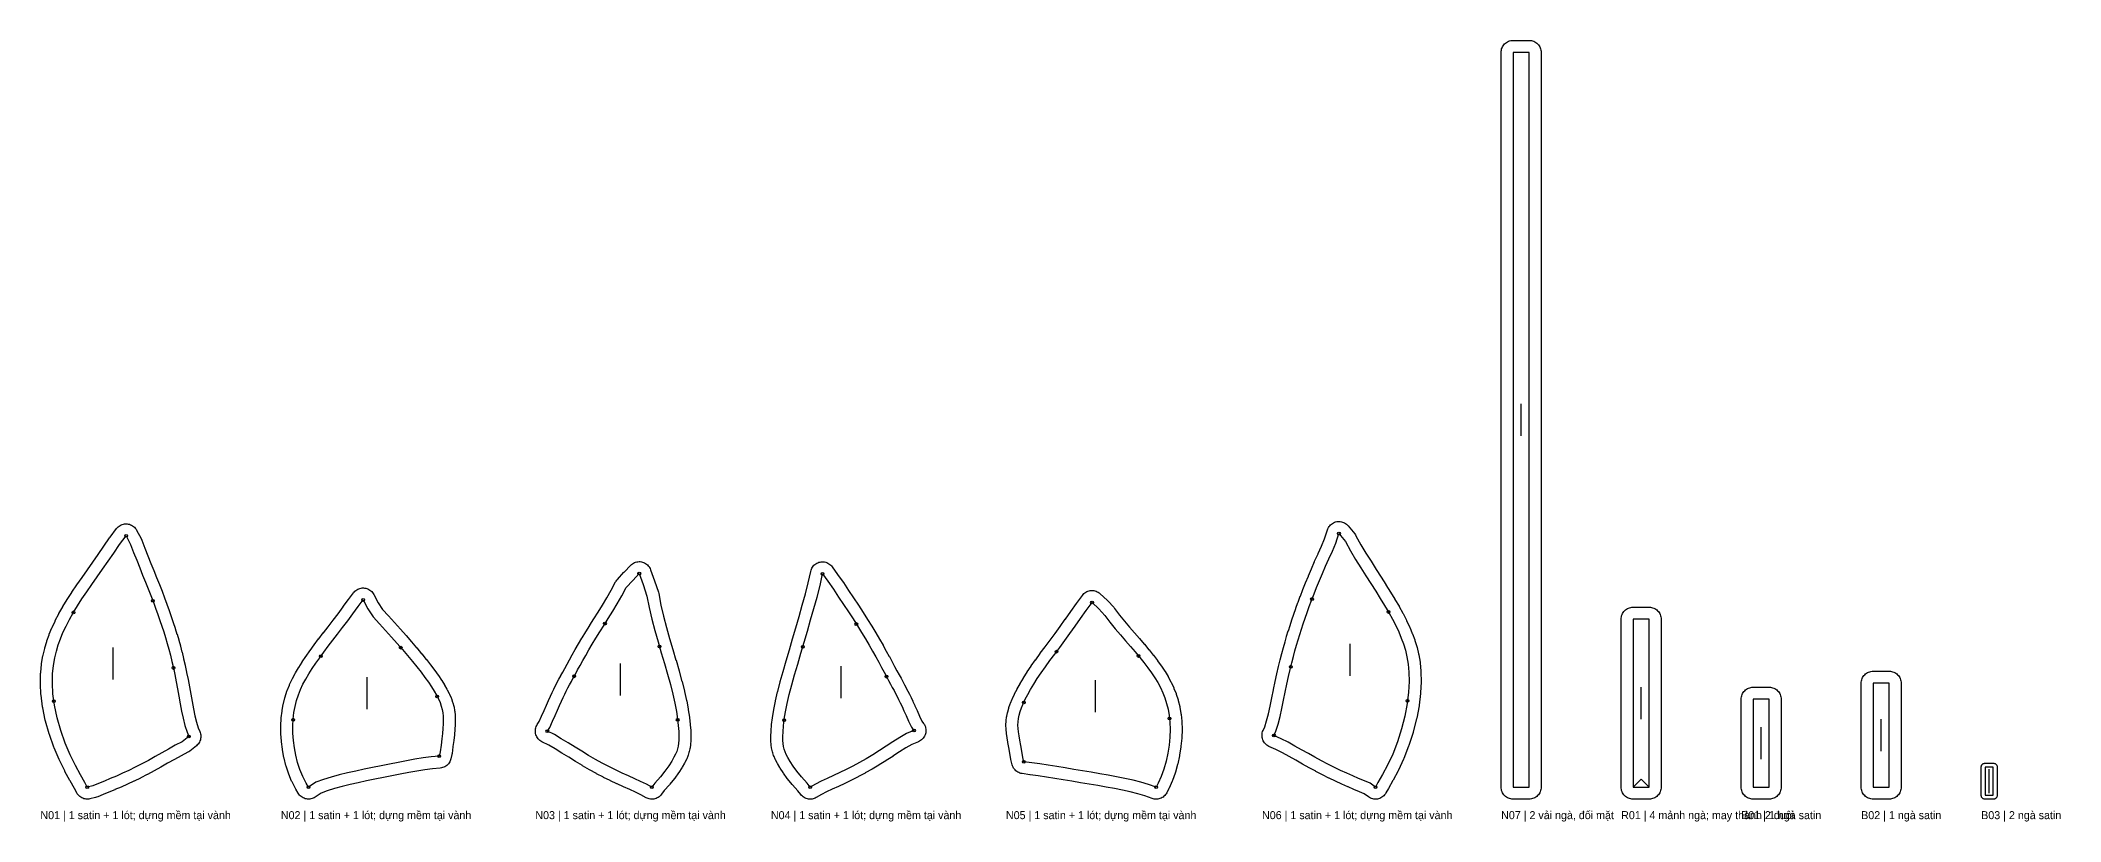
# Model space of a CAD drawing. Header units: millimetres. Extents: x 0 to 995, y -21 to 196.
# Drawn here: x 490 to 995, y -6 to 190 of the extents above; entities that cross this region are included whole.
import ezdxf

# ---------------------------------------------------------------- set-up
doc = ezdxf.new("R2010")
doc.units = ezdxf.units.MM
for name, color, linetype in [('CUT', 7, 'Continuous'), ('GRAIN', 8, 'Continuous'), ('LABEL', 7, 'Continuous'), ('NOTCH', 5, 'Continuous'), ('SEW', 1, 'Continuous')]:
    doc.layers.add(name, color=color, linetype=linetype)

msp = doc.modelspace()

# ---------------------------------------------------------------- linework, layer by layer
at = {"layer": 'CUT'}
for points in [[(854.77, 3), (854.77, 186.78), (854.79, 187.08), (854.83, 187.37), (854.9, 187.65), (855, 187.93), (855.13, 188.2), (855.28, 188.45), (855.45, 188.69), (855.65, 188.9), (855.87, 189.1), (856.1, 189.28), (856.36, 189.43), (856.62, 189.55), (856.9, 189.65), (857.19, 189.72), (857.48, 189.77), (857.77, 189.78), (861.77, 189.78), (862.07, 189.77), (862.36, 189.72), (862.64, 189.65), (862.92, 189.55), (863.19, 189.43), (863.44, 189.28), (863.67, 189.1), (863.89, 188.9), (864.09, 188.69), (864.27, 188.45), (864.42, 188.2), (864.54, 187.93), (864.64, 187.65), (864.71, 187.37), (864.76, 187.08), (864.77, 186.78), (864.77, 3), (864.76, 2.71), (864.71, 2.41), (864.64, 2.13), (864.54, 1.85), (864.42, 1.59), (864.27, 1.33), (864.09, 1.1), (863.89, 0.88), (863.67, 0.68), (863.44, 0.51), (863.19, 0.35), (862.92, 0.23), (862.64, 0.13), (862.36, 0.06), (862.07, 0.01), (861.77, 0), (857.77, 0), (857.48, 0.01), (857.19, 0.06), (856.9, 0.13), (856.62, 0.23), (856.36, 0.35), (856.1, 0.51), (855.87, 0.68), (855.65, 0.88), (855.45, 1.1), (855.28, 1.33), (855.13, 1.59), (855, 1.85), (854.9, 2.13), (854.83, 2.41), (854.79, 2.71), (854.77, 3)], [(489.69, 31.44), (489.7, 31.66), (489.91, 33.75), (489.94, 33.96), (490.25, 35.82), (490.29, 36.01), (490.7, 37.71), (490.74, 37.87), (491.22, 39.44), (491.26, 39.59), (491.81, 41.11), (491.86, 41.24), (492.51, 42.83), (492.56, 42.95), (493.31, 44.56), (493.36, 44.66), (494.21, 46.32), (494.27, 46.41), (495.21, 48.1), (495.26, 48.19), (496.31, 49.91), (496.35, 49.98), (497.49, 51.73), (497.52, 51.79), (498.73, 53.58), (498.76, 53.61), (500.03, 55.44), (500.04, 55.45), (501.37, 57.33), (502.73, 59.25), (504.11, 61.22), (505.5, 63.24), (506.92, 65.37), (507.03, 65.52), (508.66, 67.67), (508.85, 67.89), (509.06, 68.1), (509.3, 68.29), (509.55, 68.45), (509.82, 68.59), (510.1, 68.7), (510.38, 68.78), (510.68, 68.83), (510.98, 68.85), (511.28, 68.84), (511.57, 68.8), (511.87, 68.74), (512.15, 68.64), (512.42, 68.52), (512.68, 68.37), (512.92, 68.19), (513.15, 67.99), (513.35, 67.77), (513.53, 67.53), (513.69, 67.28), (514.83, 65.16), (515, 64.78), (515.74, 62.78), (516.51, 60.86), (516.52, 60.84), (517.25, 58.96), (517.97, 57.16), (518.69, 55.41), (518.69, 55.4), (519.38, 53.7), (519.39, 53.67), (520.04, 52.02), (520.05, 51.99), (520.67, 50.38), (520.68, 50.34), (521.26, 48.78), (521.27, 48.75), (521.82, 47.21), (521.83, 47.18), (522.34, 45.7), (522.35, 45.67), (522.84, 44.21), (522.85, 44.18), (523.31, 42.75), (523.32, 42.71), (523.76, 41.29), (523.78, 41.25), (524.2, 39.82), (524.21, 39.78), (524.62, 38.32), (524.63, 38.28), (525.02, 36.78), (525.03, 36.74), (525.42, 35.18), (525.43, 35.14), (525.8, 33.51), (525.82, 33.46), (526.18, 31.76), (526.19, 31.72), (526.54, 29.96), (526.55, 29.92), (526.88, 28.11), (526.89, 28.08), (527.21, 26.24), (527.22, 26.23), (527.54, 24.4), (527.86, 22.6), (528.21, 20.88), (528.61, 19.27), (529.08, 17.81), (529.48, 16.92), (529.59, 16.64), (529.67, 16.35), (529.72, 16.05), (529.74, 15.74), (529.73, 15.44), (529.69, 15.14), (529.62, 14.84), (529.52, 14.55), (529.39, 14.28), (529.23, 14.02), (529.05, 13.77), (528.84, 13.55), (528.61, 13.35), (526.97, 12.04), (526.73, 11.87), (526.48, 11.72), (524.78, 10.83), (523.12, 9.92), (521.44, 8.97), (519.76, 8.02), (519.74, 8.01), (518.08, 7.09), (518.04, 7.07), (516.4, 6.19), (516.35, 6.16), (514.72, 5.32), (514.66, 5.29), (513.06, 4.51), (513, 4.48), (511.43, 3.75), (511.38, 3.73), (509.83, 3.04), (509.79, 3.03), (508.27, 2.38), (508.25, 2.37), (506.77, 1.76), (505.34, 1.17), (503.95, 0.56), (503.69, 0.46), (503.41, 0.39), (502.01, 0.07), (501.72, 0.02), (501.41, 0), (501.11, 0.01), (500.81, 0.05), (500.52, 0.12), (500.24, 0.22), (499.96, 0.34), (499.7, 0.5), (499.46, 0.68), (499.24, 0.88), (499.03, 1.1), (498.85, 1.34), (498.7, 1.6), (498.12, 2.7), (497.04, 4.59), (497, 4.66), (495.77, 6.96), (495.71, 7.06), (494.41, 9.74), (494.35, 9.88), (493.08, 12.86), (493.02, 13.02), (491.89, 16.18), (491.83, 16.37), (490.92, 19.55), (490.86, 19.76), (490.22, 22.86), (490.18, 23.08), (489.8, 25.98), (489.77, 26.21), (489.63, 28.86), (489.63, 29.09), (489.69, 31.44)], [(799.94, 36.42), (799.95, 36.45), (800.34, 37.9), (800.35, 37.94), (800.75, 39.33), (800.75, 39.36), (801.15, 40.71), (801.16, 40.74), (801.57, 42.07), (801.58, 42.1), (802, 43.44), (802.01, 43.46), (802.45, 44.82), (802.46, 44.85), (802.93, 46.24), (802.94, 46.26), (803.44, 47.7), (803.45, 47.73), (803.99, 49.21), (804, 49.24), (804.57, 50.78), (804.58, 50.81), (805.2, 52.4), (805.21, 52.43), (805.87, 54.08), (805.88, 54.11), (806.58, 55.81), (806.59, 55.84), (807.34, 57.6), (807.35, 57.64), (808.14, 59.46), (808.16, 59.5), (809.01, 61.37), (809.03, 61.41), (809.89, 63.24), (810.63, 65.08), (811.37, 67.38), (811.47, 67.65), (811.6, 67.91), (811.76, 68.16), (811.94, 68.39), (812.14, 68.61), (812.36, 68.8), (812.59, 68.97), (812.85, 69.12), (813.11, 69.24), (813.39, 69.34), (813.67, 69.41), (813.96, 69.44), (814.26, 69.46), (814.55, 69.44), (814.84, 69.39), (815.12, 69.32), (815.4, 69.22), (815.66, 69.09), (815.91, 68.94), (816.14, 68.76), (816.36, 68.56), (816.56, 68.35), (818.18, 66.34), (818.35, 66.12), (818.49, 65.88), (819.7, 63.63), (820.96, 61.55), (822.25, 59.49), (823.51, 57.48), (824.75, 55.54), (825.95, 53.65), (825.97, 53.64), (827.11, 51.81), (827.13, 51.77), (828.21, 50), (828.24, 49.95), (829.25, 48.23), (829.28, 48.17), (830.21, 46.49), (830.25, 46.42), (831.08, 44.79), (831.13, 44.7), (831.87, 43.12), (831.92, 43.01), (832.57, 41.47), (832.62, 41.34), (833.18, 39.85), (833.23, 39.69), (833.7, 38.16), (833.76, 37.97), (834.15, 36.31), (834.19, 36.1), (834.5, 34.27), (834.52, 34.06), (834.71, 32.01), (834.72, 31.8), (834.77, 29.47), (834.77, 29.26), (834.64, 26.65), (834.62, 26.45), (834.28, 23.55), (834.25, 23.36), (833.67, 20.25), (833.63, 20.06), (832.81, 16.82), (832.76, 16.64), (831.72, 13.4), (831.65, 13.22), (830.45, 10.15), (830.38, 9.98), (829.1, 7.22), (829.02, 7.07), (827.77, 4.72), (827.72, 4.63), (826.59, 2.69), (825.98, 1.56), (825.83, 1.31), (825.64, 1.07), (825.44, 0.85), (825.21, 0.65), (824.97, 0.48), (824.71, 0.33), (824.44, 0.2), (824.15, 0.11), (823.86, 0.04), (823.56, 0.01), (823.26, 0), (822.96, 0.02), (822.66, 0.08), (822.37, 0.16), (822.1, 0.27), (821.83, 0.41), (821.58, 0.58), (820.51, 1.36), (819.41, 1.84), (817.98, 2.45), (817.97, 2.45), (816.5, 3.08), (816.47, 3.1), (814.96, 3.76), (814.92, 3.78), (813.39, 4.49), (813.34, 4.51), (811.78, 5.26), (811.74, 5.28), (810.15, 6.08), (810.11, 6.1), (808.48, 6.95), (808.44, 6.97), (806.81, 7.85), (806.78, 7.87), (805.13, 8.78), (805.11, 8.79), (803.44, 9.73), (801.76, 10.66), (800.1, 11.57), (798.45, 12.42), (796.74, 13.21), (796.48, 13.35), (796.23, 13.51), (796, 13.69), (795.79, 13.89), (795.61, 14.12), (795.44, 14.36), (795.3, 14.61), (795.18, 14.88), (795.09, 15.16), (795.03, 15.45), (795, 15.74), (795, 16.03), (795.02, 16.32), (795.07, 16.61), (795.15, 16.89), (795.26, 17.16), (795.67, 18.07), (796.16, 19.59), (796.61, 21.34), (797.02, 23.27), (797.43, 25.32), (797.85, 27.37), (797.85, 27.4), (798.27, 29.39), (798.28, 29.42), (798.7, 31.32), (798.71, 31.36), (799.12, 33.14), (799.13, 33.17), (799.53, 34.83), (799.54, 34.87), (799.94, 36.42)], [(619.25, 30.02), (619.26, 30.05), (619.7, 30.87), (619.72, 30.9), (620.19, 31.77), (620.71, 32.72), (621.28, 33.76), (621.28, 33.76), (621.9, 34.88), (621.91, 34.89), (622.58, 36.1), (622.59, 36.12), (623.32, 37.42), (623.33, 37.44), (624.12, 38.82), (624.14, 38.85), (625, 40.3), (625.02, 40.33), (625.94, 41.85), (625.95, 41.88), (626.94, 43.46), (626.95, 43.48), (627.98, 45.11), (627.98, 45.11), (629.06, 46.8), (630.14, 48.54), (631.22, 50.36), (632.31, 52.28), (633.42, 54.35), (633.54, 54.56), (633.69, 54.77), (633.85, 54.96), (635.47, 56.74), (635.53, 56.81), (637.19, 58.51), (637.4, 58.71), (637.63, 58.89), (637.88, 59.04), (638.14, 59.17), (638.41, 59.27), (638.69, 59.35), (638.98, 59.4), (639.27, 59.42), (639.56, 59.41), (639.85, 59.38), (640.13, 59.31), (640.41, 59.22), (640.67, 59.11), (640.93, 58.96), (641.17, 58.8), (641.39, 58.61), (641.59, 58.4), (641.77, 58.17), (641.93, 57.93), (642.06, 57.67), (642.17, 57.4), (643.13, 54.63), (643.14, 54.61), (644.1, 51.77), (644.2, 51.4), (644.76, 48.53), (645.41, 45.74), (646.15, 42.96), (646.92, 40.19), (647.72, 37.44), (648.51, 34.74), (648.52, 34.73), (649.29, 32.07), (649.3, 32.03), (650, 29.47), (650.02, 29.41), (650.63, 26.99), (650.65, 26.91), (651.16, 24.66), (651.18, 24.56), (651.57, 22.48), (651.59, 22.37), (651.87, 20.5), (651.89, 20.38), (652.07, 18.72), (652.08, 18.6), (652.19, 17.16), (652.19, 17.04), (652.23, 15.84), (652.23, 15.7), (652.21, 14.72), (652.21, 14.56), (652.15, 13.77), (652.13, 13.56), (652.04, 12.88), (652, 12.63), (651.84, 11.93), (651.76, 11.65), (651.55, 11.01), (651.46, 10.77), (651.18, 10.11), (651.1, 9.93), (650.69, 9.13), (650.61, 8.98), (650.05, 8), (649.97, 7.87), (649.22, 6.71), (649.13, 6.59), (648.19, 5.28), (648.1, 5.15), (646.94, 3.71), (646.86, 3.61), (645.59, 2.16), (644.89, 1.21), (644.7, 0.99), (644.5, 0.78), (644.28, 0.6), (644.04, 0.44), (643.79, 0.3), (643.53, 0.19), (643.25, 0.1), (642.97, 0.04), (642.69, 0.01), (642.4, 0), (642.11, 0.02), (641.83, 0.07), (641.55, 0.15), (641.28, 0.25), (641.02, 0.37), (639.73, 1.09), (638.41, 1.73), (636.96, 2.38), (635.42, 3.07), (635.4, 3.08), (633.8, 3.8), (633.75, 3.82), (632.12, 4.6), (632.06, 4.63), (630.4, 5.46), (630.36, 5.48), (628.68, 6.36), (628.62, 6.39), (626.93, 7.33), (626.87, 7.36), (625.17, 8.35), (625.12, 8.38), (623.42, 9.41), (623.4, 9.43), (621.69, 10.48), (619.99, 11.53), (618.31, 12.55), (616.69, 13.5), (615, 14.35), (614.74, 14.5), (614.5, 14.67), (614.28, 14.86), (614.07, 15.08), (613.89, 15.31), (613.73, 15.57), (613.6, 15.83), (613.5, 16.11), (613.42, 16.4), (613.37, 16.69), (613.35, 16.99), (613.36, 17.29), (613.4, 17.58), (613.47, 17.87), (613.57, 18.15), (613.69, 18.42), (613.84, 18.68), (614.31, 19.39), (614.91, 20.73), (615.53, 22.16), (615.54, 22.18), (616.12, 23.48), (616.13, 23.5), (616.65, 24.67), (616.66, 24.69), (617.14, 25.73), (617.15, 25.75), (617.58, 26.68), (617.59, 26.7), (617.99, 27.54), (618.01, 27.57), (618.39, 28.36), (618.41, 28.4), (618.82, 29.2), (618.83, 29.23), (619.25, 30.02)], [(672.32, 13.49), (672.3, 13.69), (672.25, 14.49), (672.24, 14.65), (672.23, 15.64), (672.23, 15.78), (672.27, 16.98), (672.28, 17.12), (672.39, 18.55), (672.4, 18.68), (672.61, 20.34), (672.62, 20.46), (672.93, 22.34), (672.95, 22.45), (673.36, 24.52), (673.38, 24.61), (673.91, 26.86), (673.93, 26.93), (674.55, 29.34), (674.57, 29.39), (675.28, 31.94), (675.29, 31.97), (676.06, 34.62), (676.06, 34.63), (676.86, 37.33), (677.67, 40.08), (678.47, 42.86), (679.28, 45.69), (680.09, 48.53), (680.88, 51.34), (681.59, 54.13), (682.18, 56.98), (682.26, 57.27), (682.36, 57.54), (682.48, 57.8), (682.63, 58.05), (682.8, 58.28), (683, 58.5), (683.22, 58.69), (683.45, 58.87), (683.7, 59.02), (683.96, 59.14), (684.23, 59.24), (684.51, 59.31), (684.8, 59.36), (685.09, 59.38), (685.38, 59.37), (685.67, 59.33), (685.95, 59.26), (686.23, 59.16), (686.49, 59.04), (686.75, 58.9), (686.98, 58.73), (687.2, 58.54), (687.4, 58.33), (687.58, 58.1), (688.89, 56.23), (690.29, 54.27), (690.37, 54.16), (691.64, 52.22), (692.9, 50.36), (692.91, 50.33), (694.13, 48.51), (694.15, 48.48), (695.3, 46.7), (695.32, 46.68), (696.41, 44.95), (696.42, 44.93), (697.46, 43.27), (697.48, 43.24), (698.46, 41.62), (698.48, 41.59), (699.39, 40.03), (699.41, 40), (700.27, 38.5), (700.29, 38.47), (701.08, 37.04), (701.09, 37.02), (701.83, 35.66), (701.84, 35.65), (702.52, 34.38), (702.53, 34.37), (703.16, 33.19), (703.75, 32.1), (704.27, 31.13), (704.76, 30.23), (704.76, 30.23), (705.21, 29.4), (705.65, 28.6), (705.66, 28.57), (706.06, 27.82), (706.07, 27.79), (706.45, 27.05), (706.47, 27.02), (706.85, 26.26), (706.86, 26.23), (707.26, 25.41), (707.27, 25.4), (707.71, 24.48), (707.72, 24.46), (708.21, 23.41), (708.23, 23.38), (708.78, 22.18), (708.8, 22.15), (709.4, 20.79), (709.97, 19.55), (710.42, 18.92), (710.59, 18.66), (710.73, 18.4), (710.84, 18.12), (710.92, 17.83), (710.97, 17.53), (710.99, 17.23), (710.98, 16.93), (710.95, 16.63), (710.88, 16.34), (710.78, 16.05), (710.66, 15.78), (710.5, 15.52), (710.33, 15.28), (710.13, 15.05), (709.9, 14.85), (709.66, 14.67), (709.41, 14.51), (709.13, 14.38), (707.49, 13.71), (706, 12.84), (704.37, 11.81), (702.71, 10.72), (702.69, 10.71), (701.01, 9.64), (700.97, 9.61), (699.29, 8.57), (699.24, 8.54), (697.56, 7.54), (697.51, 7.51), (695.83, 6.56), (695.77, 6.53), (694.11, 5.63), (694.05, 5.6), (692.41, 4.76), (692.36, 4.74), (690.74, 3.95), (690.7, 3.93), (689.12, 3.19), (689.11, 3.18), (687.58, 2.47), (686.14, 1.8), (684.85, 1.15), (683.59, 0.41), (683.34, 0.28), (683.07, 0.17), (682.79, 0.09), (682.51, 0.03), (682.22, 0), (681.94, 0), (681.65, 0.03), (681.37, 0.08), (681.09, 0.16), (680.82, 0.27), (680.57, 0.4), (680.32, 0.56), (680.1, 0.74), (679.89, 0.94), (679.7, 1.16), (678.97, 2.1), (677.67, 3.56), (677.59, 3.65), (676.42, 5.09), (676.33, 5.2), (675.37, 6.51), (675.27, 6.64), (674.52, 7.79), (674.43, 7.93), (673.86, 8.9), (673.78, 9.05), (673.38, 9.85), (673.29, 10.03), (673.01, 10.69), (672.92, 10.93), (672.7, 11.57), (672.62, 11.85), (672.47, 12.54), (672.42, 12.8), (672.32, 13.49)], [(550.04, 21.98), (550.07, 22.17), (550.35, 23.72), (550.39, 23.91), (550.76, 25.38), (550.81, 25.58), (551.27, 26.98), (551.33, 27.16), (551.87, 28.52), (551.94, 28.68), (552.55, 30), (552.62, 30.14), (553.32, 31.45), (553.38, 31.57), (554.14, 32.87), (554.2, 32.96), (555.03, 34.28), (555.08, 34.35), (555.99, 35.7), (556.03, 35.76), (557, 37.13), (557.03, 37.17), (558.07, 38.58), (558.09, 38.61), (559.18, 40.06), (559.2, 40.08), (560.35, 41.58), (560.36, 41.59), (561.56, 43.14), (562.79, 44.74), (564.04, 46.39), (565.3, 48.12), (565.33, 48.16), (566.66, 49.94), (567.86, 51.59), (568.04, 51.81), (568.25, 52.02), (568.47, 52.21), (568.71, 52.37), (568.96, 52.51), (569.23, 52.63), (569.51, 52.72), (569.79, 52.78), (570.08, 52.82), (570.37, 52.82), (570.66, 52.8), (570.94, 52.75), (571.22, 52.67), (571.5, 52.57), (571.76, 52.44), (572, 52.28), (572.23, 52.11), (572.44, 51.91), (572.64, 51.69), (572.8, 51.45), (572.95, 51.2), (574.04, 49.11), (575.15, 47.46), (576.61, 45.88), (576.64, 45.85), (578.15, 44.16), (579.61, 42.54), (579.63, 42.52), (581.03, 40.93), (581.04, 40.91), (582.38, 39.37), (582.4, 39.36), (583.68, 37.86), (583.7, 37.84), (584.91, 36.39), (584.94, 36.36), (586.07, 34.96), (586.11, 34.92), (587.16, 33.58), (587.2, 33.53), (588.16, 32.26), (588.2, 32.2), (589.07, 30.99), (589.12, 30.92), (589.89, 29.77), (589.95, 29.69), (590.62, 28.61), (590.68, 28.51), (591.26, 27.5), (591.33, 27.37), (591.81, 26.42), (591.89, 26.25), (592.28, 25.35), (592.36, 25.17), (592.67, 24.3), (592.74, 24.08), (592.97, 23.24), (593.02, 23), (593.18, 22.14), (593.21, 21.91), (593.3, 21.05), (593.32, 20.83), (593.35, 19.92), (593.35, 19.75), (593.33, 18.74), (593.32, 18.61), (593.25, 17.49), (593.24, 17.41), (593.12, 16.16), (593.11, 16.1), (592.95, 14.7), (592.95, 14.68), (592.76, 13.14), (592.76, 13.12), (592.54, 11.44), (592.49, 11.18), (592.26, 10.11), (592.18, 9.83), (592.08, 9.56), (591.95, 9.3), (591.8, 9.05), (591.62, 8.82), (591.42, 8.6), (591.2, 8.41), (590.97, 8.24), (590.71, 8.09), (590.45, 7.97), (590.18, 7.88), (589.89, 7.81), (589.6, 7.77), (587.67, 7.59), (585.74, 7.33), (583.75, 7.01), (581.69, 6.64), (579.6, 6.24), (577.49, 5.83), (575.37, 5.41), (573.25, 4.99), (571.16, 4.55), (569.09, 4.11), (567.06, 3.64), (565.08, 3.15), (563.18, 2.63), (561.34, 2.05), (559.85, 1.52), (558.3, 0.5), (558.06, 0.35), (557.8, 0.23), (557.53, 0.13), (557.25, 0.06), (556.96, 0.02), (556.68, 0), (556.39, 0.01), (556.11, 0.05), (555.83, 0.11), (555.55, 0.21), (555.29, 0.32), (555.04, 0.47), (554.81, 0.63), (554.59, 0.82), (554.39, 1.03), (554.21, 1.25), (554.05, 1.49), (553.46, 2.51), (553.38, 2.66), (552.53, 4.32), (552.43, 4.54), (551.72, 6.26), (551.64, 6.48), (551.06, 8.26), (551, 8.46), (550.55, 10.28), (550.51, 10.46), (550.16, 12.31), (550.13, 12.48), (549.9, 14.33), (549.89, 14.5), (549.76, 16.33), (549.76, 16.5), (549.74, 18.28), (549.75, 18.46), (549.84, 20.17), (549.85, 20.35), (550.04, 21.98)], [(731.36, 21.62), (731.42, 21.84), (731.67, 22.73), (731.72, 22.9), (732.06, 23.85), (732.12, 24.01), (732.55, 25.03), (732.6, 25.14), (733.11, 26.24), (733.16, 26.34), (733.77, 27.53), (733.81, 27.61), (734.52, 28.87), (734.56, 28.95), (735.35, 30.29), (735.4, 30.35), (736.28, 31.75), (736.32, 31.82), (737.29, 33.28), (737.33, 33.33), (738.39, 34.84), (738.42, 34.89), (739.55, 36.45), (739.57, 36.48), (740.77, 38.09), (740.78, 38.11), (742.03, 39.75), (743.29, 41.44), (744.55, 43.18), (745.82, 45.01), (745.84, 45.04), (747.18, 46.94), (747.19, 46.95), (748.59, 48.92), (748.62, 48.96), (750.09, 50.96), (750.28, 51.19), (750.49, 51.4), (750.72, 51.59), (750.96, 51.76), (751.23, 51.9), (751.5, 52.01), (751.78, 52.09), (752.08, 52.15), (752.37, 52.18), (752.67, 52.18), (752.96, 52.15), (753.25, 52.09), (753.54, 52), (753.81, 51.89), (754.07, 51.74), (754.32, 51.58), (754.54, 51.39), (756.29, 49.77), (756.47, 49.59), (757.94, 47.98), (758.15, 47.72), (759.37, 46.06), (760.59, 44.53), (761.85, 43.05), (763.13, 41.6), (763.13, 41.59), (764.38, 40.17), (764.39, 40.15), (765.58, 38.77), (765.61, 38.74), (766.73, 37.39), (766.76, 37.35), (767.81, 36.03), (767.86, 35.98), (768.84, 34.69), (768.89, 34.62), (769.79, 33.36), (769.85, 33.28), (770.68, 32.03), (770.75, 31.93), (771.5, 30.69), (771.57, 30.56), (772.24, 29.32), (772.32, 29.17), (772.92, 27.9), (772.99, 27.72), (773.51, 26.41), (773.58, 26.22), (774.01, 24.84), (774.07, 24.64), (774.42, 23.18), (774.47, 22.97), (774.73, 21.41), (774.76, 21.21), (774.92, 19.52), (774.94, 19.32), (775, 17.51), (775, 17.33), (774.93, 15.41), (774.92, 15.23), (774.74, 13.24), (774.72, 13.06), (774.41, 11.04), (774.38, 10.86), (773.95, 8.85), (773.91, 8.66), (773.36, 6.72), (773.3, 6.51), (772.64, 4.69), (772.55, 4.47), (771.79, 2.78), (771.72, 2.64), (771.19, 1.62), (771.04, 1.37), (770.87, 1.13), (770.69, 0.92), (770.48, 0.72), (770.25, 0.54), (770.01, 0.39), (769.75, 0.26), (769.48, 0.16), (769.21, 0.08), (768.92, 0.02), (768.64, 0), (768.35, 0), (768.06, 0.03), (767.78, 0.09), (767.51, 0.18), (765.72, 0.82), (763.93, 1.36), (762.06, 1.84), (760.12, 2.27), (758.1, 2.67), (756.03, 3.04), (753.92, 3.41), (751.78, 3.76), (749.62, 4.12), (747.46, 4.49), (745.31, 4.85), (743.19, 5.2), (741.1, 5.54), (739.08, 5.84), (737.08, 6.08), (736.98, 6.09), (735.01, 6.4), (734.72, 6.46), (734.45, 6.54), (734.18, 6.65), (733.93, 6.78), (733.69, 6.94), (733.47, 7.12), (733.26, 7.33), (733.08, 7.55), (732.91, 7.78), (732.77, 8.04), (732.66, 8.3), (732.57, 8.57), (732.29, 9.59), (732.22, 9.9), (731.96, 11.52), (731.73, 12.96), (731.5, 14.21), (731.5, 14.22), (731.31, 15.33), (731.3, 15.4), (731.15, 16.38), (731.13, 16.51), (731.04, 17.4), (731.03, 17.59), (730.99, 18.41), (730.99, 18.65), (731.02, 19.46), (731.04, 19.71), (731.15, 20.52), (731.18, 20.76), (731.36, 21.62)], [(884.77, 3), (884.77, 45), (884.79, 45.29), (884.83, 45.59), (884.9, 45.87), (885, 46.15), (885.13, 46.41), (885.28, 46.67), (885.45, 46.9), (885.65, 47.12), (885.87, 47.32), (886.1, 47.49), (886.36, 47.65), (886.62, 47.77), (886.9, 47.87), (887.19, 47.94), (887.48, 47.99), (887.77, 48), (891.77, 48), (892.07, 47.99), (892.36, 47.94), (892.64, 47.87), (892.92, 47.77), (893.19, 47.65), (893.44, 47.49), (893.67, 47.32), (893.89, 47.12), (894.09, 46.9), (894.27, 46.67), (894.42, 46.41), (894.54, 46.15), (894.64, 45.87), (894.71, 45.59), (894.76, 45.29), (894.77, 45), (894.77, 3), (894.76, 2.71), (894.71, 2.41), (894.64, 2.13), (894.54, 1.85), (894.42, 1.59), (894.27, 1.33), (894.09, 1.1), (893.89, 0.88), (893.67, 0.68), (893.44, 0.51), (893.19, 0.35), (892.92, 0.23), (892.64, 0.13), (892.36, 0.06), (892.07, 0.01), (891.77, 0), (887.77, 0), (887.48, 0.01), (887.19, 0.06), (886.9, 0.13), (886.62, 0.23), (886.36, 0.35), (886.1, 0.51), (885.87, 0.68), (885.65, 0.88), (885.45, 1.1), (885.28, 1.33), (885.13, 1.59), (885, 1.85), (884.9, 2.13), (884.83, 2.41), (884.79, 2.71), (884.77, 3)], [(944.77, 3), (944.77, 29), (944.79, 29.29), (944.83, 29.59), (944.9, 29.87), (945, 30.15), (945.13, 30.41), (945.28, 30.67), (945.45, 30.9), (945.65, 31.12), (945.87, 31.32), (946.1, 31.49), (946.36, 31.65), (946.62, 31.77), (946.9, 31.87), (947.19, 31.94), (947.48, 31.99), (947.77, 32), (951.77, 32), (952.07, 31.99), (952.36, 31.94), (952.64, 31.87), (952.92, 31.77), (953.19, 31.65), (953.44, 31.49), (953.67, 31.32), (953.89, 31.12), (954.09, 30.9), (954.27, 30.67), (954.42, 30.41), (954.54, 30.15), (954.64, 29.87), (954.71, 29.59), (954.76, 29.29), (954.77, 29), (954.77, 3), (954.76, 2.71), (954.71, 2.41), (954.64, 2.13), (954.54, 1.85), (954.42, 1.59), (954.27, 1.33), (954.09, 1.1), (953.89, 0.88), (953.67, 0.68), (953.44, 0.51), (953.19, 0.35), (952.92, 0.23), (952.64, 0.13), (952.36, 0.06), (952.07, 0.01), (951.77, 0), (947.77, 0), (947.48, 0.01), (947.19, 0.06), (946.9, 0.13), (946.62, 0.23), (946.36, 0.35), (946.1, 0.51), (945.87, 0.68), (945.65, 0.88), (945.45, 1.1), (945.28, 1.33), (945.13, 1.59), (945, 1.85), (944.9, 2.13), (944.83, 2.41), (944.79, 2.71), (944.77, 3)], [(914.77, 3), (914.77, 25), (914.79, 25.29), (914.83, 25.59), (914.9, 25.87), (915, 26.15), (915.13, 26.41), (915.28, 26.67), (915.45, 26.9), (915.65, 27.12), (915.87, 27.32), (916.1, 27.49), (916.36, 27.65), (916.62, 27.77), (916.9, 27.87), (917.19, 27.94), (917.48, 27.99), (917.77, 28), (921.77, 28), (922.07, 27.99), (922.36, 27.94), (922.64, 27.87), (922.92, 27.77), (923.19, 27.65), (923.44, 27.49), (923.67, 27.32), (923.89, 27.12), (924.09, 26.9), (924.27, 26.67), (924.42, 26.41), (924.54, 26.15), (924.64, 25.87), (924.71, 25.59), (924.76, 25.29), (924.77, 25), (924.77, 3), (924.76, 2.71), (924.71, 2.41), (924.64, 2.13), (924.54, 1.85), (924.42, 1.59), (924.27, 1.33), (924.09, 1.1), (923.89, 0.88), (923.67, 0.68), (923.44, 0.51), (923.19, 0.35), (922.92, 0.23), (922.64, 0.13), (922.36, 0.06), (922.07, 0.01), (921.77, 0), (917.77, 0), (917.48, 0.01), (917.19, 0.06), (916.9, 0.13), (916.62, 0.23), (916.36, 0.35), (916.1, 0.51), (915.87, 0.68), (915.65, 0.88), (915.45, 1.1), (915.28, 1.33), (915.13, 1.59), (915, 1.85), (914.9, 2.13), (914.83, 2.41), (914.79, 2.71), (914.77, 3)], [(974.77, 1), (974.77, 8), (974.78, 8.1), (974.79, 8.2), (974.81, 8.29), (974.85, 8.38), (974.89, 8.47), (974.94, 8.56), (975, 8.63), (975.06, 8.71), (975.14, 8.77), (975.22, 8.83), (975.3, 8.88), (975.39, 8.92), (975.48, 8.96), (975.58, 8.98), (975.67, 9), (975.77, 9), (977.77, 9), (977.87, 9), (977.97, 8.98), (978.06, 8.96), (978.15, 8.92), (978.24, 8.88), (978.33, 8.83), (978.41, 8.77), (978.48, 8.71), (978.54, 8.63), (978.6, 8.56), (978.65, 8.47), (978.7, 8.38), (978.73, 8.29), (978.75, 8.2), (978.77, 8.1), (978.77, 8), (978.77, 1), (978.77, 0.9), (978.75, 0.8), (978.73, 0.71), (978.7, 0.62), (978.65, 0.53), (978.6, 0.44), (978.54, 0.37), (978.48, 0.29), (978.41, 0.23), (978.33, 0.17), (978.24, 0.12), (978.15, 0.08), (978.06, 0.04), (977.97, 0.02), (977.87, 0), (977.77, 0), (975.77, 0), (975.67, 0), (975.58, 0.02), (975.48, 0.04), (975.39, 0.08), (975.3, 0.12), (975.22, 0.17), (975.14, 0.23), (975.06, 0.29), (975, 0.37), (974.94, 0.44), (974.89, 0.53), (974.85, 0.62), (974.81, 0.71), (974.79, 0.8), (974.78, 0.9), (974.77, 1)]]:
    msp.add_lwpolyline(points, close=True, dxfattribs=at)
at = {"layer": 'GRAIN'}
for p, q in [((859.77, 90.89), (859.77, 98.89)), ((507.8, 29.96), (507.8, 37.96)), ((817, 30.86), (817, 38.86)), ((571.33, 22.54), (571.33, 30.54)), ((634.68, 25.89), (634.68, 33.89)), ((689.76, 25.25), (689.76, 33.25)), ((753.39, 21.73), (753.39, 29.73)), ((889.77, 20), (889.77, 28)), ((919.77, 10), (919.77, 18)), ((949.77, 12), (949.77, 20)), ((976.77, 1.5), (976.77, 7.5))]:
    msp.add_line(p, q, dxfattribs=at)
at = {"layer": 'NOTCH'}
for centre in [(511.05, 65.85), (511.05, 65.85), (814.23, 66.46), (814.23, 66.46), (639.34, 56.42), (639.34, 56.42), (685.12, 56.38), (685.12, 56.38), (497.88, 46.72), (517.75, 49.61), (570.29, 49.82), (570.29, 49.82), (752.51, 49.18), (752.51, 49.18), (807.51, 50.05), (826.6, 46.82), (630.76, 43.9), (693.59, 43.8), (559.72, 35.77), (579.7, 37.89), (644.38, 38.2), (680.22, 38.11), (743.63, 36.89), (764.13, 35.82), (522.89, 32.81), (623.04, 30.73), (701.12, 30.65), (802.21, 33.13), (588.82, 25.69), (493.01, 24.52), (552.83, 19.88), (648.93, 19.85), (735.45, 24.16), (771.85, 20.17), (831.38, 24.62), (526.74, 15.69), (616.35, 17.03), (675.56, 19.78), (707.99, 17.16), (797.99, 15.93), (589.33, 10.75), (735.46, 9.36), (501.36, 3), (556.65, 3), (642.48, 3), (682.07, 3), (768.52, 3), (823.35, 3)]:
    msp.add_circle(centre, 0.35, dxfattribs=at)
at = {"layer": 'SEW'}
for points in [[(857.77, 3), (861.77, 3), (861.77, 186.78), (857.77, 186.78), (857.77, 3)], [(492.69, 31.37), (492.89, 33.45), (493.21, 35.31), (493.62, 37.01), (494.09, 38.58), (494.63, 40.1), (495.28, 41.68), (496.03, 43.29), (496.88, 44.94), (497.83, 46.63), (498.87, 48.35), (500.01, 50.11), (501.22, 51.89), (502.49, 53.72), (503.82, 55.6), (505.18, 57.52), (506.57, 59.51), (507.98, 61.55), (509.41, 63.7), (511.05, 65.85), (512.19, 63.73), (512.94, 61.71), (513.72, 59.75), (514.46, 57.85), (515.19, 56.03), (515.91, 54.28), (516.6, 52.57), (517.25, 50.92), (517.87, 49.31), (518.44, 47.74), (518.99, 46.2), (519.51, 44.72), (519.99, 43.26), (520.46, 41.83), (520.9, 40.4), (521.32, 38.97), (521.73, 37.52), (522.12, 36.02), (522.51, 34.46), (522.88, 32.84), (523.25, 31.14), (523.6, 29.37), (523.94, 27.56), (524.26, 25.72), (524.58, 23.87), (524.91, 22.04), (525.28, 20.22), (525.72, 18.45), (526.28, 16.73), (526.74, 15.69), (525.1, 14.38), (523.36, 13.48), (521.65, 12.54), (519.96, 11.58), (518.29, 10.63), (516.63, 9.71), (514.98, 8.83), (513.34, 7.99), (511.74, 7.21), (510.16, 6.47), (508.62, 5.79), (507.1, 5.15), (505.62, 4.53), (504.17, 3.93), (502.76, 3.31), (501.36, 3), (500.75, 4.15), (499.64, 6.08), (498.41, 8.38), (497.11, 11.05), (495.84, 14.04), (494.71, 17.19), (493.8, 20.38), (493.15, 23.47), (492.77, 26.37), (492.63, 29.01), (492.69, 31.37)], [(802.85, 35.67), (803.24, 37.12), (803.63, 38.51), (804.03, 39.86), (804.44, 41.19), (804.86, 42.53), (805.3, 43.89), (805.77, 45.28), (806.27, 46.71), (806.81, 48.19), (807.38, 49.73), (808, 51.32), (808.66, 52.97), (809.36, 54.67), (810.1, 56.44), (810.89, 58.26), (811.74, 60.13), (812.64, 62.04), (813.45, 64.06), (814.23, 66.46), (815.85, 64.45), (817.1, 62.14), (818.41, 59.98), (819.7, 57.89), (820.98, 55.88), (822.22, 53.93), (823.43, 52.04), (824.57, 50.21), (825.65, 48.44), (826.66, 46.72), (827.58, 45.05), (828.41, 43.42), (829.16, 41.84), (829.81, 40.3), (830.36, 38.81), (830.84, 37.27), (831.23, 35.61), (831.54, 33.78), (831.72, 31.73), (831.77, 29.41), (831.64, 26.8), (831.3, 23.91), (830.72, 20.79), (829.9, 17.55), (828.86, 14.32), (827.66, 11.24), (826.38, 8.48), (825.13, 6.13), (823.98, 4.16), (823.35, 3), (822.01, 3.97), (820.6, 4.59), (819.16, 5.21), (817.68, 5.84), (816.18, 6.51), (814.65, 7.21), (813.08, 7.96), (811.49, 8.76), (809.87, 9.61), (808.23, 10.49), (806.58, 11.41), (804.9, 12.34), (803.21, 13.29), (801.5, 14.22), (799.77, 15.11), (797.99, 15.93), (798.47, 16.99), (799.05, 18.75), (799.53, 20.65), (799.96, 22.66), (800.37, 24.73), (800.79, 26.78), (801.21, 28.77), (801.63, 30.67), (802.04, 32.46), (802.45, 34.12), (802.85, 35.67)], [(621.91, 28.63), (622.35, 29.46), (622.83, 30.33), (623.35, 31.28), (623.91, 32.31), (624.53, 33.44), (625.2, 34.65), (625.94, 35.95), (626.72, 37.33), (627.58, 38.78), (628.5, 40.3), (629.48, 41.87), (630.52, 43.51), (631.59, 45.21), (632.7, 46.98), (633.81, 48.85), (634.94, 50.83), (636.06, 52.94), (637.69, 54.72), (639.34, 56.42), (640.3, 53.65), (641.25, 50.81), (641.83, 47.9), (642.5, 45.02), (643.25, 42.17), (644.04, 39.36), (644.84, 36.6), (645.64, 33.89), (646.41, 31.23), (647.11, 28.67), (647.72, 26.26), (648.23, 24), (648.62, 21.92), (648.91, 20.05), (649.09, 18.39), (649.19, 16.95), (649.23, 15.75), (649.21, 14.76), (649.16, 13.97), (649.07, 13.28), (648.91, 12.59), (648.7, 11.94), (648.42, 11.28), (648.01, 10.48), (647.45, 9.5), (646.7, 8.34), (645.75, 7.03), (644.6, 5.58), (643.25, 4.04), (642.48, 3), (641.11, 3.76), (639.68, 4.45), (638.19, 5.12), (636.64, 5.81), (635.04, 6.53), (633.4, 7.31), (631.75, 8.14), (630.07, 9.02), (628.38, 9.95), (626.68, 10.94), (624.98, 11.98), (623.27, 13.04), (621.56, 14.09), (619.84, 15.13), (618.12, 16.14), (616.35, 17.03), (616.96, 17.95), (617.65, 19.52), (618.28, 20.96), (618.86, 22.26), (619.39, 23.44), (619.87, 24.48), (620.3, 25.41), (620.7, 26.25), (621.09, 27.05), (621.49, 27.84), (621.91, 28.63)], [(675.29, 13.9), (675.24, 14.7), (675.23, 15.68), (675.27, 16.88), (675.38, 18.32), (675.58, 19.98), (675.89, 21.86), (676.31, 23.93), (676.83, 26.18), (677.45, 28.58), (678.17, 31.13), (678.94, 33.78), (679.74, 36.49), (680.55, 39.24), (681.35, 42.04), (682.16, 44.86), (682.97, 47.71), (683.78, 50.56), (684.52, 53.46), (685.12, 56.38), (686.44, 54.5), (687.86, 52.52), (689.14, 50.56), (690.42, 48.67), (691.63, 46.84), (692.78, 45.07), (693.88, 43.35), (694.91, 41.68), (695.89, 40.07), (696.81, 38.51), (697.66, 37.01), (698.46, 35.58), (699.2, 34.23), (699.88, 32.95), (700.52, 31.77), (701.1, 30.68), (701.63, 29.7), (702.13, 28.79), (702.58, 27.96), (703.01, 27.17), (703.4, 26.42), (703.78, 25.68), (704.16, 24.92), (704.56, 24.1), (705.01, 23.18), (705.5, 22.13), (706.06, 20.93), (706.67, 19.55), (707.36, 18.03), (707.99, 17.16), (706.16, 16.41), (704.44, 15.4), (702.75, 14.33), (701.07, 13.24), (699.39, 12.16), (697.71, 11.12), (696.03, 10.12), (694.35, 9.17), (692.69, 8.28), (691.04, 7.44), (689.43, 6.65), (687.85, 5.9), (686.31, 5.19), (684.83, 4.5), (683.41, 3.78), (682.07, 3), (681.28, 4.02), (679.92, 5.55), (678.74, 6.99), (677.78, 8.29), (677.03, 9.44), (676.45, 10.42), (676.05, 11.21), (675.76, 11.88), (675.55, 12.52), (675.39, 13.21), (675.29, 13.9)], [(553.02, 21.64), (553.3, 23.18), (553.67, 24.65), (554.12, 26.06), (554.66, 27.42), (555.27, 28.74), (555.97, 30.05), (556.73, 31.35), (557.57, 32.67), (558.48, 34.02), (559.45, 35.39), (560.49, 36.8), (561.58, 38.26), (562.73, 39.76), (563.93, 41.31), (565.17, 42.92), (566.45, 44.6), (567.73, 46.36), (569.07, 48.16), (570.29, 49.82), (571.45, 47.57), (572.8, 45.59), (574.4, 43.85), (575.92, 42.15), (577.38, 40.53), (578.78, 38.95), (580.12, 37.4), (581.4, 35.91), (582.61, 34.46), (583.75, 33.07), (584.8, 31.73), (585.76, 30.45), (586.63, 29.24), (587.41, 28.09), (588.08, 27.02), (588.66, 26.01), (589.14, 25.06), (589.53, 24.16), (589.84, 23.29), (590.07, 22.45), (590.23, 21.59), (590.32, 20.73), (590.35, 19.82), (590.33, 18.81), (590.25, 17.69), (590.13, 16.44), (589.97, 15.05), (589.78, 13.51), (589.56, 11.83), (589.33, 10.75), (587.34, 10.57), (585.3, 10.3), (583.24, 9.97), (581.15, 9.59), (579.04, 9.19), (576.91, 8.77), (574.78, 8.35), (572.65, 7.92), (570.54, 7.49), (568.44, 7.04), (566.36, 6.56), (564.32, 6.05), (562.33, 5.51), (560.39, 4.9), (558.5, 4.22), (556.65, 3), (556.05, 4.02), (555.21, 5.69), (554.49, 7.41), (553.91, 9.19), (553.45, 11.01), (553.11, 12.86), (552.88, 14.7), (552.76, 16.53), (552.74, 18.3), (552.83, 20.01), (553.02, 21.64)], [(734.3, 21.02), (734.55, 21.9), (734.89, 22.86), (735.31, 23.87), (735.83, 24.97), (736.44, 26.16), (737.14, 27.42), (737.93, 28.75), (738.82, 30.15), (739.79, 31.61), (740.85, 33.13), (741.98, 34.69), (743.17, 36.3), (744.42, 37.95), (745.71, 39.66), (747, 41.44), (748.29, 43.31), (749.63, 45.21), (751.03, 47.18), (752.51, 49.18), (754.25, 47.57), (755.73, 45.95), (756.98, 44.24), (758.28, 42.61), (759.59, 41.08), (760.88, 39.62), (762.12, 38.2), (763.3, 36.82), (764.42, 35.47), (765.47, 34.16), (766.45, 32.87), (767.35, 31.61), (768.18, 30.37), (768.93, 29.14), (769.61, 27.89), (770.2, 26.62), (770.72, 25.31), (771.16, 23.94), (771.51, 22.48), (771.77, 20.91), (771.94, 19.23), (772, 17.42), (771.94, 15.51), (771.75, 13.51), (771.44, 11.49), (771.02, 9.47), (770.47, 7.53), (769.82, 5.71), (769.06, 4.02), (768.52, 3), (766.66, 3.67), (764.74, 4.25), (762.76, 4.76), (760.73, 5.2), (758.66, 5.61), (756.55, 6), (754.42, 6.36), (752.27, 6.72), (750.11, 7.08), (747.96, 7.44), (745.81, 7.81), (743.67, 8.16), (741.56, 8.5), (739.48, 8.81), (737.44, 9.06), (735.46, 9.36), (735.19, 10.38), (734.92, 12.01), (734.68, 13.46), (734.46, 14.73), (734.27, 15.85), (734.12, 16.83), (734.02, 17.71), (733.99, 18.54), (734.02, 19.34), (734.12, 20.15), (734.3, 21.02)], [(887.77, 3), (891.77, 3), (891.77, 45), (887.77, 45), (887.77, 3)], [(947.77, 3), (951.77, 3), (951.77, 29), (947.77, 29), (947.77, 3)], [(917.77, 3), (921.77, 3), (921.77, 25), (917.77, 25), (917.77, 3)], [(975.77, 1), (977.77, 1), (977.77, 8), (975.77, 8), (975.77, 1)]]:
    msp.add_lwpolyline(points, close=True, dxfattribs=at)
msp.add_lwpolyline([(887.77, 3), (889.77, 5), (891.77, 3)], dxfattribs=at)

# ---------------------------------------------------------------- texts
at = {"layer": 'LABEL'}
for s, p in [('N01 | 1 satin + 1 lót; dựng mềm tại vành', (489.63, -5)), ('N02 | 1 satin + 1 lót; dựng mềm tại vành', (549.74, -5)), ('N03 | 1 satin + 1 lót; dựng mềm tại vành', (613.35, -5)), ('N04 | 1 satin + 1 lót; dựng mềm tại vành', (672.23, -5)), ('N05 | 1 satin + 1 lót; dựng mềm tại vành', (730.99, -5)), ('N06 | 1 satin + 1 lót; dựng mềm tại vành', (795, -5)), ('N07 | 2 vải ngà, đối mặt', (854.77, -5)), ('R01 | 4 mảnh ngà; may thành 2 đuôi', (884.77, -5)), ('B01 | 1 ngà satin', (914.77, -5)), ('B02 | 1 ngà satin', (944.77, -5)), ('B03 | 2 ngà satin', (974.77, -5))]:
    msp.add_text(s, height=2, dxfattribs=at).set_placement(p)

doc.saveas('drawing.dxf')
